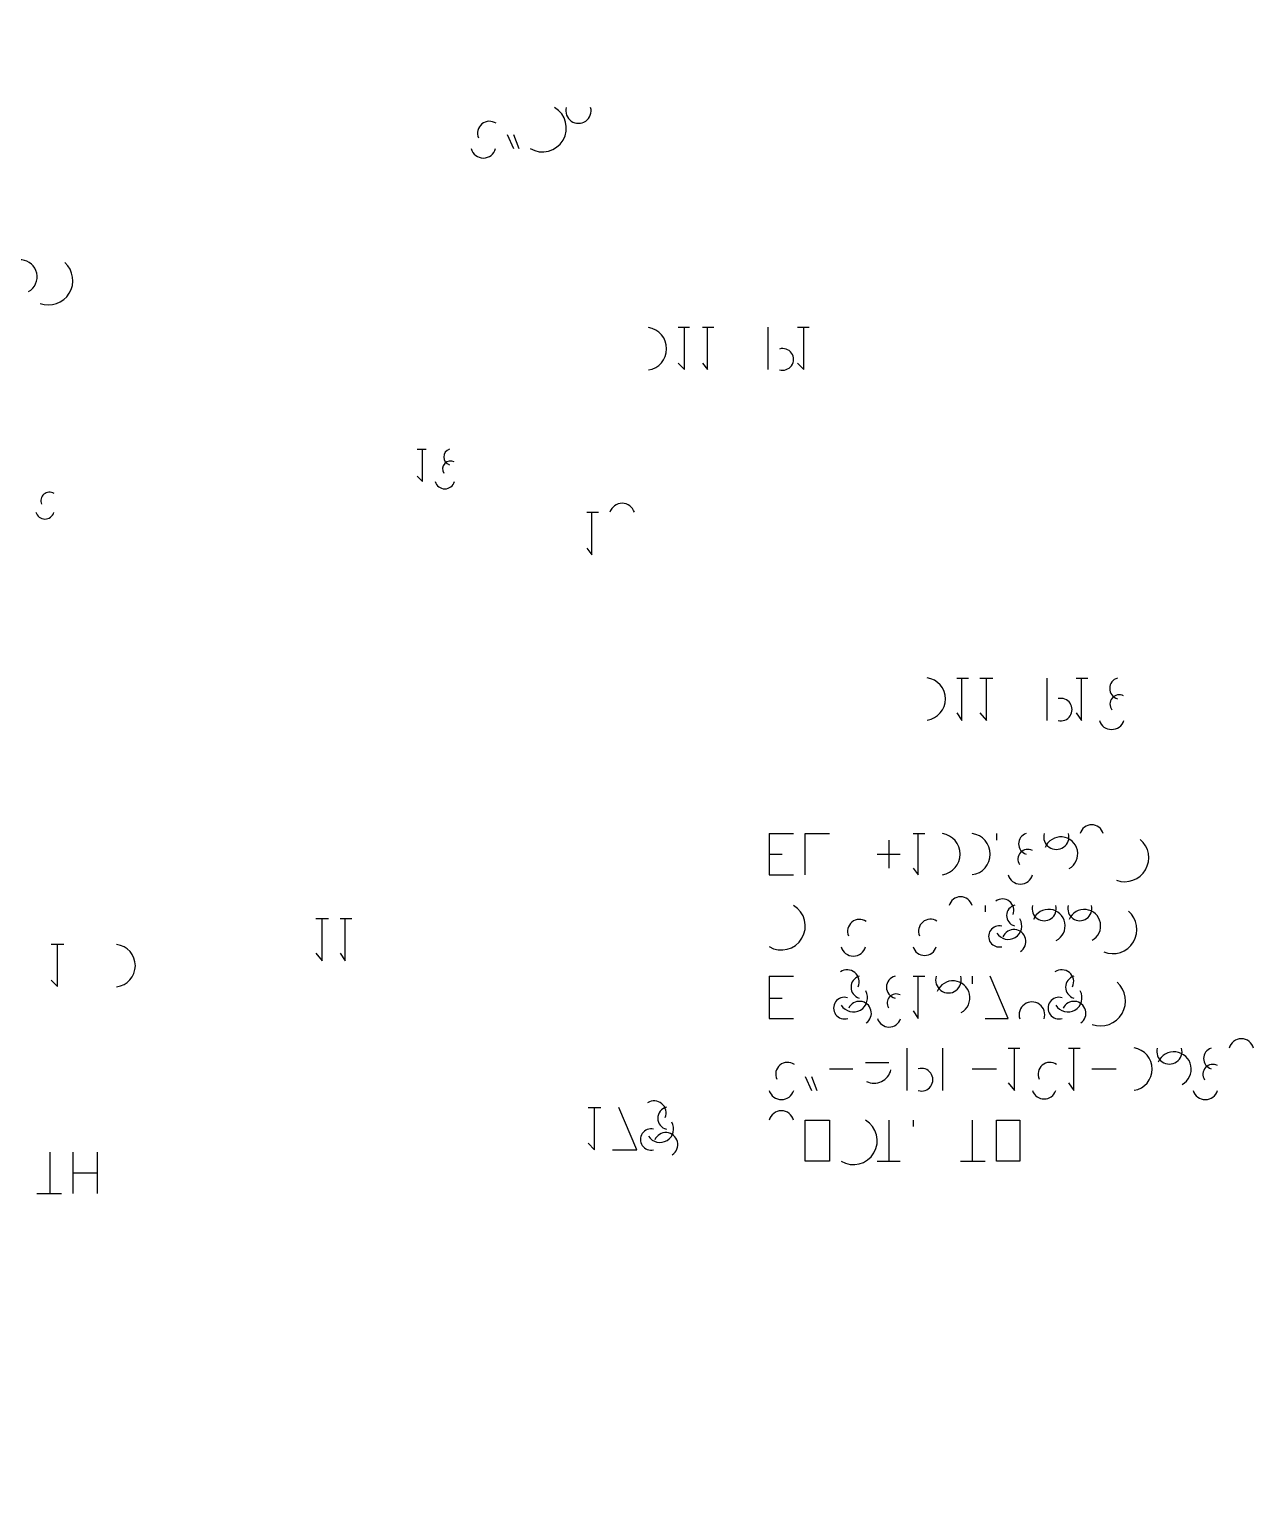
# Model space of a CAD drawing. Header units: millimetres. Extents: x 6 to 1147, y -20 to 811.
# Drawn here: x 644.3 to 758.7, y 588.2 to 725.8 of the extents above; entities that cross this region are included whole.
import ezdxf

# ---------------------------------------------------------------- set-up
doc = ezdxf.new("R2010")
doc.units = ezdxf.units.MM
for name, color, linetype in [('ARCS', 4, 'Continuous'), ('CURVES', 6, 'Continuous'), ('LINES', 7, 'Continuous'), ('RECTANGLES', 3, 'Continuous')]:
    doc.layers.add(name, color=color, linetype=linetype)

msp = doc.modelspace()

# ---------------------------------------------------------------- linework, layer by layer
at = {"layer": 'ARCS'}
for centre, radius, start, end in [((544.81, 589.24), 136.52, 150.049, 150.049), ((677.29, 697.84), 20.16, 110.8355, 110.8355), ((692.26, 716.56), 2.23, 239.3003, 59.3003), ((695.62, 718.18), 1.18, 165.2564, 14.7436), ((687.31, 716.08), 1.11, 55.8403, 203.3852), ((686.74, 714.94), 1.18, 194.7436, 345.2564), ((712.75, 698.86), 13.35, 180.2575, 180.2575), ((600.82, 647.14), 59.31, 150.3486, 150.3486), ((712.75, 692.62), 13.41, 0.2564, 0.2564), ((643.48, 702.67), 1.58, 299.1676, 158.0089), ((656.95, 692.65), 11.75, 58.7854, 58.7854), ((706.06, 698.74), 6.66, 179.4838, 179.4838), ((646.12, 702.31), 2.27, 249.5277, 47.8341), ((699.31, 695.68), 3.12, 90.5509, 90.5509), ((719.41, 692.74), 6.63, 359.4815, 359.4815), ((726.13, 695.8), 3.12, 270.5509, 270.5509), ((673.78, 688.36), 10.12, 110.4765, 110.4765), ((691.21, 683.65), 14.67, 123.6576, 123.6576), ((701.86, 695.95), 2, 278.4889, 81.2538), ((726.07, 697.27), 1.41, 268.7811, 268.7811), ((714.7, 694.96), 1.01, 252.646, 107.354), ((699.37, 694.24), 1.44, 88.8065, 88.8065), ((660.07, 687.7), 5.86, 58.1811, 58.1811), ((683.8, 685.84), 0.759, 108.4349, 251.5651), ((699.16, 681.58), 5.04, 180.6821, 180.6821), ((661.93, 683.89), 1.7, 226.4321, 226.4321), ((662.05, 684.01), 1.71, 232.125, 232.125), ((661.27, 684.43), 0.85, 222.1376, 222.1376), ((662.11, 684.01), 1.67, 233.7462, 233.7462), ((661.39, 684.61), 0.891, 225, 225), ((662.23, 684.07), 1.66, 238.3245, 238.3245), ((661.33, 685.39), 0.711, 332.354, 332.354), ((661.54, 684.61), 0.83, 229.3987, 229.3987), ((662.35, 684.01), 1.57, 63.9246, 63.9246), ((662.44, 684.13), 1.64, 68.587, 68.587), ((662.44, 684.13), 1.64, 68.587, 68.587), ((662.53, 684.22), 1.7, 72.5252, 72.5252), ((661.72, 684.7), 0.816, 233.9726, 233.9726), ((676.39, 680.71), 5.04, 120.3791, 120.3791), ((683.68, 684.73), 0.747, 62.4472, 213.0239), ((662.77, 683.38), 0.767, 59.4208, 59.4208), ((662.86, 683.5), 0.836, 68.9625, 68.9625), ((662.83, 683.44), 0.792, 65.3764, 65.3764), ((662.83, 683.44), 0.792, 65.3764, 65.3764), ((687.28, 677.47), 7.31, 122.7776, 122.7776), ((696.61, 681.46), 2.49, 178.6196, 178.6196), ((646.21, 681.76), 0.801, 56.9761, 203.9625), ((650.62, 679.24), 3.3, 60.6422, 60.6422), ((655.75, 678.79), 4.07, 153.2459, 153.2459), ((661.03, 681.67), 0.755, 186.8428, 186.8428), ((662.32, 681.85), 0.658, 204.2277, 204.2277), ((663.58, 681.85), 0.713, 202.249, 202.249), ((664.93, 681.67), 0.726, 218.2902, 218.2902), ((670.3, 678.82), 4.14, 214.3803, 214.3803), ((670.51, 680.59), 1.68, 281.3099, 281.3099), ((670.51, 680.59), 1.68, 281.3099, 281.3099), ((670.81, 680.56), 1.71, 113.8602, 113.8602), ((670.9, 680.56), 1.74, 116.5651, 116.5651), ((670.54, 681.49), 0.872, 273.9452, 273.9452), ((670.54, 681.49), 0.872, 273.9452, 273.9452), ((671.2, 682.09), 0.524, 23.6294, 23.6294), ((683.14, 683.8), 0.931, 194.9314, 345.0686), ((659.86, 681.19), 0.661, 177.3974, 177.3974), ((666.16, 681.19), 0.745, 229.8991, 229.8991), ((668.29, 679.33), 2.03, 201.6444, 201.6444), ((670.57, 680.53), 1.64, 283.7816, 283.7816), ((670.69, 680.53), 1.67, 287.7839, 287.7839), ((670.99, 680.47), 1.71, 120.6186, 120.6186), ((670.99, 680.47), 1.71, 120.6186, 120.6186), ((670.69, 681.34), 0.794, 280.8855, 280.8855), ((670.81, 681.34), 0.794, 280.8855, 280.8855), ((675.19, 678.52), 2.49, 119.6591, 119.6591), ((694.06, 678.4), 3.12, 91.1017, 91.1017), ((699.7, 680.32), 1.2, 17.5256, 162.4744), ((704.26, 678.52), 3.12, 271.1017, 271.1017), ((704.14, 679.99), 1.41, 267.5634, 267.5634), ((645.79, 680.92), 0.874, 195.4222, 343.4956), ((663.07, 662.23), 17.4, 333.4791, 333.4791), ((651.58, 677.8), 1.7, 57.9946, 57.9946), ((663.07, 668.2), 12.24, 90.1404, 90.1404), ((670.54, 679.72), 0.892, 109.6538, 109.6538), ((670.6, 679.72), 0.914, 113.1986, 113.1986), ((670.66, 679.69), 0.912, 117.4076, 117.4076), ((670.63, 679.66), 0.872, 116.5651, 116.5651), ((699.22, 675.34), 5.1, 0.674, 0.674), ((738.73, 666.37), 13.41, 180.1282, 180.1282), ((652.03, 676.63), 1.59, 86.7603, 86.7603), ((652.03, 676.69), 1.47, 273.5035, 273.5035), ((651.37, 677.35), 0.815, 263.6598, 263.6598), ((651.73, 677.47), 0.934, 264.4725, 264.4725), ((652.09, 677.35), 1.23, 355.8151, 355.8151), ((652.45, 676.81), 1.41, 93.6522, 93.6522), ((651.85, 677.38), 0.785, 263.4181, 263.4181), ((652.03, 677.71), 0.815, 353.6598, 353.6598), ((652.81, 676.81), 1.41, 93.6522, 93.6522), ((652.09, 678.01), 0.631, 357.2737, 357.2737), ((652.63, 678.04), 0.731, 340.821, 340.821), ((652.84, 677.68), 0.874, 344.0546, 344.0546), ((652.54, 678.25), 0.56, 344.4759, 344.4759), ((654.25, 677.26), 2.08, 142.6333, 142.6333), ((673.51, 676.6), 1.56, 91.1017, 91.1017), ((672.85, 677.35), 0.815, 263.6598, 263.6598), ((673.09, 677.47), 0.934, 264.4725, 264.4725), ((673.63, 676.69), 1.47, 273.5035, 273.5035), ((673.57, 677.35), 1.11, 355.3645, 355.3645), ((673.96, 676.81), 1.42, 94.8645, 94.8645), ((673.51, 677.71), 0.934, 354.4725, 354.4725), ((673.45, 677.38), 0.785, 263.4181, 263.4181), ((674.17, 676.81), 1.41, 93.6522, 93.6522), ((673.51, 678.01), 0.571, 356.9872, 356.9872), ((675.85, 676.81), 2.52, 200.1576, 200.1576), ((674.11, 678.04), 0.731, 340.821, 340.821), ((673.93, 678.25), 0.532, 343.6105, 343.6105), ((674.26, 677.68), 0.816, 342.8973, 342.8973), ((691.81, 674.53), 4.69, 120.3355, 120.3355), ((694.18, 676.96), 1.44, 87.6141, 87.6141), ((650.77, 676.93), 0.518, 259.992, 259.992), ((650.95, 676.51), 0.577, 278.9726, 278.9726), ((651.55, 676.63), 1.17, 274.3987, 274.3987), ((651.31, 676.51), 0.934, 275.5275, 275.5275), ((651.13, 677.11), 0.696, 262.5686, 262.5686), ((651.91, 676.63), 1.41, 273.6522, 273.6522), ((651.55, 675.85), 0.875, 174.0939, 174.0939), ((652.33, 676.03), 1.29, 183.9909, 183.9909), ((652.45, 675.67), 1.05, 184.8991, 184.8991), ((652.63, 675.97), 0.934, 84.4725, 84.4725), ((652.96, 676.84), 1.21, 95.7106, 95.7106), ((652.99, 675.97), 0.934, 84.4725, 84.4725), ((653.2, 676.12), 0.849, 81.8699, 81.8699), ((653.41, 676.72), 0.964, 95.3558, 95.3558), ((653.59, 676.12), 0.726, 82.875, 82.875), ((653.53, 676.72), 0.607, 98.5308, 98.5308), ((672.67, 676.51), 0.934, 275.5275, 275.5275), ((672.49, 677.11), 0.696, 262.5686, 262.5686), ((672.37, 676.93), 0.518, 259.992, 259.992), ((673.27, 676.63), 1.41, 273.6522, 273.6522), ((673.03, 676.63), 1.17, 274.3987, 274.3987), ((672.55, 676.51), 0.577, 278.9726, 278.9726), ((673.15, 675.85), 0.875, 174.0939, 174.0939), ((673.93, 676.03), 1.29, 183.9909, 183.9909), ((673.81, 675.67), 1.05, 184.8991, 184.8991), ((673.57, 676.66), 0.785, 96.5819, 96.5819), ((675.85, 674.08), 2.91, 41.2414, 41.2414), ((674.2, 675.97), 0.938, 82.6476, 82.6476), ((674.53, 676.84), 1.2, 94.2892, 94.2892), ((674.35, 675.97), 0.934, 84.4725, 84.4725), ((674.83, 676.96), 1.02, 193.627, 193.627), ((674.77, 676.72), 0.964, 95.3558, 95.3558), ((674.71, 676.12), 0.845, 83.8845, 83.8845), ((674.95, 676.12), 0.726, 82.875, 82.875), ((675.13, 676.72), 0.607, 98.5308, 98.5308), ((679.21, 673.54), 3.18, 91.6211, 91.6211), ((678.31, 675.58), 1.5, 273.4336, 273.4336), ((678.13, 676.69), 1.11, 265.3645, 265.3645), ((678.67, 677.02), 0.616, 43.0251, 43.0251), ((681.58, 676.18), 1.19, 49.0856, 49.0856), ((681.61, 676.36), 1.06, 244.8852, 244.8852), ((681.16, 676.75), 0.576, 231.3402, 231.3402), ((681.16, 676.57), 0.503, 197.354, 197.354), ((681.67, 676.51), 0.942, 217.2348, 217.2348), ((681.64, 676.15), 0.853, 10.1247, 10.1247), ((681.61, 676.45), 0.696, 172.5686, 172.5686), ((681.61, 676.54), 0.547, 99.4623, 99.4623), ((711.1, 663.22), 14.22, 180.2418, 180.2418), ((701.68, 675.46), 2.4, 358.5679, 358.5679), ((651.79, 675.49), 0.755, 173.1572, 173.1572), ((651.88, 675.37), 0.607, 171.4692, 171.4692), ((652.3, 675.85), 0.83, 77.4712, 77.4712), ((652.36, 675.55), 0.726, 187.125, 187.125), ((673.15, 675.49), 0.755, 173.1572, 173.1572), ((673.36, 675.37), 0.607, 171.4692, 171.4692), ((673.72, 675.82), 0.789, 81.2538, 81.2538), ((673.87, 675.55), 0.755, 186.8428, 186.8428), ((681.01, 672.34), 3.66, 91.4086, 91.4086), ((682.15, 671.86), 3.66, 271.4086, 271.4086), ((681.31, 675.97), 0.552, 225, 225), ((681.79, 675.91), 0.636, 81.8699, 81.8699), ((689.77, 667.3), 8.48, 48.0128, 48.0128), ((682.12, 675.88), 0.6, 36.8699, 36.8699), ((670.78, 666.19), 8.68, 333.0807, 333.0807), ((677.11, 673.27), 1.46, 36.6341, 36.6341), ((678.31, 672.43), 1.65, 273.1221, 273.1221), ((678.13, 673.24), 0.845, 263.8845, 263.8845), ((681.97, 673.66), 1.62, 266.8202, 266.8202), ((683.86, 672.88), 1.69, 292.9321, 292.9321), ((683.98, 672.82), 1.69, 297.4744, 297.4744), ((683.98, 672.82), 1.69, 297.4744, 297.4744), ((684.1, 672.76), 1.7, 302.0054, 302.0054), ((684.16, 672.67), 1.64, 131.2847, 131.2847), ((684.16, 672.61), 1.59, 132.7094, 132.7094), ((684.25, 672.61), 1.65, 135, 135), ((684.34, 672.58), 1.7, 137.8624, 137.8624), ((684.01, 673), 1.08, 265.2364, 265.2364), ((684.1, 673.72), 0.892, 289.6538, 289.6538), ((684.28, 673.57), 0.832, 295.641, 295.641), ((684.28, 673.57), 0.832, 295.641, 295.641), ((684.4, 673.54), 0.859, 294.7751, 294.7751), ((684.97, 674.11), 0.642, 37.4054, 37.4054), ((690.7, 672.43), 2.36, 118.8427, 118.8427), ((691.09, 673.39), 0.642, 37.4054, 37.4054), ((679.39, 671.62), 1.98, 87.3974, 87.3974), ((683.71, 671.98), 0.834, 127.6942, 127.6942), ((683.71, 671.95), 0.811, 128.991, 128.991), ((683.74, 671.95), 0.83, 130.6013, 130.6013), ((683.8, 671.95), 0.87, 133.6028, 133.6028), ((684.19, 671.92), 1.2, 274.2892, 274.2892), ((689.77, 667.63), 5.52, 185.9275, 185.9275), ((690.13, 672.07), 1.77, 290.8978, 290.8978), ((690.19, 671.95), 1.68, 294.2744, 294.2744), ((690.19, 671.95), 1.68, 294.2744, 294.2744), ((690.31, 671.89), 1.68, 298.8557, 298.8557), ((690.4, 671.83), 1.66, 125.4171, 125.4171), ((690.4, 671.83), 1.66, 125.4171, 125.4171), ((690.49, 671.83), 1.71, 127.875, 127.875), ((690.58, 671.74), 1.7, 132.1376, 132.1376), ((690.31, 672.91), 0.837, 284.5345, 284.5345), ((690.46, 672.79), 0.864, 290.3231, 290.3231), ((690.46, 672.79), 0.864, 290.3231, 290.3231), ((690.58, 672.64), 0.78, 292.6199, 292.6199), ((732.01, 666.31), 6.69, 179.7431, 179.7431), ((738.79, 660.1), 13.41, 0.2564, 0.2564), ((667.45, 643.45), 28.5, 300.6949, 300.6949), ((676.84, 669.67), 1.71, 348.887, 348.887), ((681.19, 670.48), 1.68, 86.9335, 86.9335), ((690.01, 671.08), 0.849, 122.0054, 122.0054), ((690.01, 671.08), 0.849, 122.0054, 122.0054), ((690.04, 671.08), 0.865, 123.6901, 123.6901), ((690.1, 671.05), 0.876, 128.047, 128.047), ((674.59, 655.78), 14.24, 300.2391, 300.2391), ((676.96, 669.46), 1.65, 340.9065, 340.9065), ((676.96, 669.55), 1.62, 343.9092, 343.9092), ((677.11, 669.07), 1.77, 146.0409, 146.0409), ((677.05, 669.37), 1.6, 336.8014, 336.8014), ((677.17, 669.13), 1.69, 146.5922, 146.5922), ((677.17, 669.13), 1.69, 146.5922, 146.5922), ((677.17, 669.25), 1.63, 150.124, 150.124), ((677.65, 669.91), 0.895, 346.4296, 346.4296), ((677.74, 669.82), 0.836, 338.9625, 338.9625), ((677.74, 669.85), 0.825, 340.9065, 340.9065), ((677.77, 669.76), 0.832, 334.359, 334.359), ((678.49, 670.48), 0.51, 208.0725, 208.0725), ((678.85, 670.42), 0.616, 223.0251, 223.0251), ((684.19, 669.37), 1.35, 273.8141, 273.8141), ((684.01, 670), 0.726, 262.875, 262.875), ((686.8, 667.69), 2.88, 182.9815, 182.9815), ((689.74, 666.52), 4.44, 270.7742, 270.7742), ((689.62, 668.74), 2.22, 268.4518, 268.4518), ((703.99, 663.1), 7.11, 179.5165, 179.5165), ((635.77, 657.61), 11.73, 180.1465, 180.1465), ((675.52, 668.65), 0.674, 249.1455, 249.1455), ((676.45, 668.5), 0.876, 141.953, 141.953), ((676.48, 668.59), 0.882, 144.6888, 144.6888), ((676.48, 668.59), 0.882, 144.6888, 144.6888), ((676.48, 668.77), 0.849, 147.9946, 147.9946), ((681.67, 668.29), 0.726, 38.2902, 38.2902), ((692.38, 664.75), 3.88, 45.9392, 45.9392), ((663.13, 662.08), 6.12, 89.7191, 89.7191), ((680.83, 666.67), 1.74, 312.2073, 312.2073), ((680.92, 666.67), 1.68, 309.9364, 309.9364), ((681.01, 666.67), 1.63, 307.5041, 307.5041), ((681.16, 666.43), 1.75, 114.3625, 114.3625), ((681.1, 666.55), 1.66, 117.951, 117.951), ((681.1, 666.58), 1.65, 303.1113, 303.1113), ((681.28, 666.4), 1.67, 111.0375, 111.0375), ((681.28, 666.4), 1.67, 111.0375, 111.0375), ((681.25, 667.36), 0.882, 305.3112, 305.3112), ((681.31, 667.39), 0.824, 303.1113, 303.1113), ((681.4, 667.33), 0.832, 295.641, 295.641), ((681.37, 667.39), 0.793, 299.4759, 299.4759), ((695.35, 664.36), 2.88, 271.7899, 271.7899), ((679.42, 656.56), 10.08, 90.341, 90.341), ((680.8, 665.74), 0.859, 114.7751, 114.7751), ((680.95, 665.62), 0.825, 109.0935, 109.0935), ((681.07, 665.62), 0.825, 109.0935, 109.0935), ((681.07, 665.62), 0.825, 109.0935, 109.0935), ((704.77, 652.57), 13.13, 233.7321, 233.7321), ((695.17, 665.74), 1.14, 265.486, 265.486), ((725.35, 663.16), 3.12, 90.5509, 90.5509), ((745.45, 660.22), 6.63, 359.4815, 359.4815), ((752.17, 663.28), 3.12, 270.5509, 270.5509), ((752.11, 664.81), 1.47, 268.8309, 268.8309), ((684.07, 654.34), 10.5, 90.1637, 90.1637), ((680.29, 665.14), 0.541, 213.6901, 213.6901), ((689.62, 662.05), 2.7, 180.6366, 180.6366), ((700.81, 657.85), 6.61, 233.4944, 233.4944), ((698.56, 663.22), 1.68, 182.0454, 182.0454), ((698.65, 663.46), 1.74, 350.0494, 350.0494), ((698.59, 663.4), 1.67, 351.7241, 351.7241), ((698.59, 663.28), 1.65, 355.8404, 355.8404), ((698.59, 663.22), 1.65, 357.9174, 357.9174), ((698.65, 662.92), 1.69, 192.308, 192.308), ((698.62, 662.95), 1.65, 191.5138, 191.5138), ((698.62, 663.04), 1.64, 188.427, 188.427), ((699.4, 663.61), 0.853, 349.8753, 349.8753), ((699.4, 663.49), 0.853, 349.8753, 349.8753), ((699.43, 663.76), 0.845, 343.4956, 343.4956), ((727.9, 663.25), 2, 278.7462, 81.5111), ((746.26, 664.24), 1.01, 107.354, 252.646), ((635.83, 651.43), 11.73, 0.1465, 0.1465), ((688.27, 661.99), 1.35, 178.727, 178.727), ((697.63, 661.66), 1.63, 247.2176, 247.2176), ((697.72, 661.75), 1.58, 242.9494, 242.9494), ((697.81, 661.75), 1.63, 240.124, 240.124), ((697.81, 661.75), 1.63, 240.124, 240.124), ((697.93, 661.87), 1.58, 51.1702, 51.1702), ((697.99, 661.87), 1.62, 49.514, 49.514), ((697.24, 662.38), 0.859, 245.2249, 245.2249), ((697.27, 662.44), 0.819, 241.5571, 241.5571), ((698.05, 662.02), 1.59, 45.7639, 45.7639), ((698.11, 662.02), 1.63, 44.2559, 44.2559), ((697.33, 662.44), 0.849, 237.9946, 237.9946), ((697.33, 662.44), 0.849, 237.9946, 237.9946), ((697.72, 663.1), 0.842, 175.9144, 175.9144), ((697.75, 663.01), 0.871, 181.9749, 181.9749), ((697.78, 662.95), 0.904, 185.7106, 185.7106), ((697.75, 662.98), 0.872, 183.9452, 183.9452), ((699.4, 663.34), 0.842, 355.9144, 355.9144), ((700.27, 663.28), 0.601, 92.8624, 92.8624), ((725.41, 661.72), 1.44, 88.8065, 88.8065), ((740.68, 662.26), 1.05, 256.7595, 103.2405), ((746.14, 662.77), 0.873, 62.5924, 217.6942), ((671.11, 652.69), 9.39, 209.268, 209.268), ((698.5, 661.33), 0.785, 46.5482, 46.5482), ((698.65, 661.33), 0.85, 42.1376, 42.1376), ((698.68, 661.54), 0.807, 41.9872, 41.9872), ((698.77, 661.54), 0.83, 40.6013, 40.6013), ((696.91, 648.94), 12.3, 90.1397, 90.1397), ((698.83, 660.61), 0.607, 147.0948, 147.0948), ((745.42, 661.6), 1.2, 197.5256, 342.4744), ((667, 654.91), 4.66, 208.8754, 208.8754), ((647.53, 654.55), 3.09, 270.5563, 270.5563), ((647.47, 656.05), 1.47, 268.8309, 268.8309), ((661.57, 656.77), 1.67, 342.2161, 342.2161), ((661.66, 656.59), 1.65, 335.2976, 335.2976), ((661.66, 656.59), 1.65, 335.2976, 335.2976), ((661.69, 656.5), 1.67, 147.45, 147.45), ((661.66, 656.68), 1.62, 338.1986, 338.1986), ((661.75, 656.44), 1.66, 144.5829, 144.5829), ((661.75, 656.44), 1.66, 144.5829, 144.5829), ((661.87, 656.32), 1.64, 138.7153, 138.7153), ((662.26, 657.16), 0.859, 335.2249, 335.2249), ((662.35, 657.07), 0.824, 326.8887, 326.8887), ((662.35, 657.07), 0.824, 326.8887, 326.8887), ((662.35, 657.13), 0.793, 330.5241, 330.5241), ((664.18, 656.14), 1.61, 225, 225), ((664.27, 656.23), 1.62, 220.486, 220.486), ((664.3, 656.41), 1.6, 30.4111, 30.4111), ((664.27, 656.32), 1.56, 217.9716, 217.9716), ((664.39, 656.32), 1.66, 215.4171, 215.4171), ((663.58, 656.68), 0.816, 216.0274, 216.0274), ((664.42, 656.53), 1.65, 24.7024, 24.7024), ((664.42, 656.53), 1.65, 24.7024, 24.7024), ((663.58, 656.71), 0.799, 214.2869, 214.2869), ((663.64, 656.71), 0.849, 212.0054, 212.0054), ((664.48, 656.59), 1.68, 21.9911, 21.9911), ((641.65, 651.49), 5.79, 359.7031, 359.7031), ((660.43, 655.69), 0.577, 242.1027, 242.1027), ((661.06, 655.96), 0.816, 143.9726, 143.9726), ((661.15, 655.81), 0.85, 137.8624, 137.8624), ((661.15, 655.81), 0.85, 137.8624, 137.8624), ((661.33, 655.69), 0.806, 135, 135), ((663.55, 656.62), 0.83, 220.6013, 220.6013), ((665.05, 656.14), 0.808, 21.8014, 21.8014), ((665.17, 656.26), 0.808, 21.8014, 21.8014), ((665.17, 656.26), 0.808, 21.8014, 21.8014), ((665.32, 656.41), 0.866, 14.0362, 14.0362), ((665.71, 655.63), 0.642, 127.4054, 127.4054), ((679.54, 651.52), 5.04, 89.3179, 89.3179), ((663.73, 645.49), 10.14, 314.5205, 314.5205), ((667.21, 649.18), 5.07, 313.8015, 313.8015), ((669.4, 651.82), 1.7, 327.9946, 327.9946), ((669.49, 651.73), 1.67, 323.7462, 323.7462), ((684.13, 649.09), 5.25, 89.6726, 89.6726), ((669.58, 651.61), 1.68, 318.6215, 318.6215), ((669.61, 651.61), 1.65, 135, 135), ((669.67, 651.49), 1.7, 130.7108, 130.7108), ((669.67, 651.61), 1.61, 316.5074, 316.5074), ((669.79, 651.49), 1.63, 127.5041, 127.5041), ((669.88, 651.37), 1.64, 120.7841, 120.7841), ((670.03, 652.33), 0.858, 323.5308, 323.5308), ((670.09, 652.3), 0.83, 319.3987, 319.3987), ((670.12, 652.24), 0.849, 315, 315), ((670.18, 652.24), 0.807, 311.9872, 311.9872), ((668.59, 650.44), 0.7, 223.2643, 223.2643), ((669.1, 650.95), 0.83, 130.6013, 130.6013), ((669.25, 650.77), 0.824, 123.1113, 123.1113), ((669.37, 650.77), 0.824, 123.1113, 123.1113), ((669.55, 650.65), 0.793, 119.4759, 119.4759), ((677.83, 648.91), 1.68, 208.8557, 208.8557), ((677.95, 649.09), 1.66, 39.144, 39.144), ((677.95, 649), 1.61, 36.6561, 36.6561), ((678.04, 649.18), 1.66, 43.5312, 43.5312), ((729.34, 648.76), 1.94, 278.8807, 81.1193), ((732.16, 648.76), 1.93, 277.125, 82.875), ((737.74, 649.72), 1.01, 107.354, 252.646), ((740.26, 650.38), 1.18, 165.2564, 14.7436), ((743.56, 650.38), 1.12, 15.5241, 164.4759), ((676.48, 649.69), 0.624, 305.2176, 305.2176), ((677.71, 648.73), 1.71, 201.6148, 201.6148), ((676.9, 648.91), 0.808, 195.0685, 195.0685), ((677.02, 649.18), 0.836, 201.0375, 201.0375), ((677.02, 649.06), 0.836, 201.0375, 201.0375), ((677.83, 648.79), 1.62, 205.1448, 205.1448), ((677.02, 648.91), 0.808, 195.0685, 195.0685), ((677.83, 648.73), 1.6, 203.1986, 203.1986), ((677.89, 648.91), 1.61, 32.7995, 32.7995), ((678.64, 648.55), 0.819, 28.4429, 28.4429), ((678.67, 648.64), 0.841, 34.8245, 34.8245), ((678.7, 648.7), 0.853, 39.2894, 39.2894), ((678.67, 648.61), 0.824, 33.1113, 33.1113), ((681.46, 647.02), 2.39, 208.4956, 208.4956), ((737.59, 648.28), 0.922, 61.8214, 212.6192), ((740.68, 648.79), 1.58, 299.1676, 158.0089), ((746.65, 648.43), 2.24, 250.2011, 49.6669), ((680.35, 647.5), 1.23, 205.9423, 205.9423), ((680.59, 647.05), 0.979, 220.0303, 220.0303), ((680.59, 647.05), 0.979, 220.0303, 220.0303), ((680.68, 647.05), 1.05, 216.8699, 216.8699), ((680.68, 647.05), 1.05, 216.8699, 216.8699), ((680.68, 647.02), 0.999, 32.7352, 32.7352), ((680.74, 647.14), 0.993, 25.0169, 25.0169), ((680.74, 647.14), 0.993, 25.0169, 25.0169), ((680.74, 647.26), 0.949, 18.4349, 18.4349), ((690.34, 641.74), 7.39, 209.6872, 209.6872), ((696.97, 642.79), 6.15, 89.7205, 89.7205), ((679.81, 643.69), 3.54, 301.1303, 301.1303), ((680.47, 645.46), 1.72, 312.8789, 312.8789), ((680.59, 645.28), 1.76, 297.4397, 297.4397), ((680.56, 645.49), 1.64, 311.2847, 311.2847), ((680.65, 645.37), 1.67, 306.2538, 306.2538), ((680.65, 645.46), 1.6, 308.1572, 308.1572), ((680.74, 645.31), 1.66, 117.951, 117.951), ((680.8, 645.25), 1.69, 115.2011, 115.2011), ((680.8, 645.25), 1.69, 115.2011, 115.2011), ((680.92, 645.25), 1.64, 111.413, 111.413), ((680.89, 646.15), 0.858, 306.4692, 306.4692), ((680.95, 646.18), 0.799, 304.2869, 304.2869), ((681.01, 646.12), 0.819, 298.4429, 298.4429), ((681.01, 646.15), 0.793, 299.4759, 299.4759), ((681.25, 647.02), 0.541, 19.44, 19.44), ((681.25, 647.02), 0.541, 19.44, 19.44), ((681.25, 647.2), 0.524, 13.2405, 13.2405), ((682.72, 646.27), 0.983, 31.2637, 31.2637), ((682.72, 646.3), 0.939, 206.5651, 206.5651), ((682.72, 646.3), 0.939, 206.5651, 206.5651), ((682.81, 646.39), 0.979, 40.0303, 40.0303), ((682.81, 646.39), 0.979, 40.0303, 40.0303), ((682.81, 646.39), 0.979, 40.0303, 40.0303), ((682.72, 646.18), 0.892, 199.6538, 199.6538), ((682.72, 646.18), 0.892, 199.6538, 199.6538), ((687.13, 643.48), 3.68, 209.2814, 209.2814), ((736.9, 647.14), 1.18, 194.7436, 345.2564), ((680.44, 644.56), 0.805, 116.5651, 116.5651), ((680.59, 644.41), 0.854, 108.4349, 108.4349), ((680.59, 644.41), 0.854, 108.4349, 108.4349), ((680.71, 644.41), 0.854, 108.4349, 108.4349), ((685.27, 644.23), 1.7, 223.5679, 223.5679), ((685.18, 644.26), 1.61, 225, 225), ((685.27, 644.35), 1.62, 220.486, 220.486), ((685.36, 644.47), 1.68, 31.139, 31.139), ((685.42, 644.53), 1.7, 28.369, 28.369), ((685.39, 644.41), 1.67, 216.2538, 216.2538), ((684.55, 644.74), 0.83, 220.6013, 220.6013), ((684.58, 644.74), 0.853, 219.2894, 219.2894), ((684.58, 644.8), 0.816, 216.0274, 216.0274), ((685.42, 644.65), 1.65, 24.7024, 24.7024), ((684.64, 644.83), 0.849, 212.0054, 212.0054), ((685.48, 644.71), 1.68, 21.9911, 21.9911), ((686.17, 644.38), 0.808, 21.8014, 21.8014), ((686.32, 644.53), 0.866, 14.0362, 14.0362), ((679.93, 643.93), 0.525, 210.9638, 210.9638), ((686.14, 644.11), 0.872, 26.5651, 26.5651), ((686.17, 644.26), 0.808, 21.8014, 21.8014), ((686.71, 643.72), 0.618, 129.0939, 129.0939), ((714.58, 642.04), 2.23, 239.3003, 59.3003), ((731.32, 643.66), 1.12, 15.5241, 164.4759), ((735.22, 643.51), 1.07, 338.459, 125.7539), ((736.6, 643.03), 0.99, 103.627, 255.5297), ((739.12, 643.66), 1.12, 164.4759, 15.5241), ((742.45, 643.66), 1.12, 164.0546, 15.124), ((721.87, 641.56), 1.11, 55.8403, 203.3852), ((728.5, 641.56), 1.12, 57.2648, 202.8337), ((735.76, 642.07), 1.27, 212.5741, 30.2564), ((739.54, 642.07), 1.54, 297.0956, 157.2176), ((742.87, 642.07), 1.53, 298.1416, 156.8014), ((745.51, 641.74), 2.27, 248.6002, 48.9647), ((692.77, 632.41), 9.71, 255.1484, 255.1484), ((691.45, 637.09), 4.88, 254.6831, 254.6831), ((690.52, 640.12), 1.68, 265.9144, 265.9144), ((690.55, 640.12), 1.7, 260.8698, 260.8698), ((690.55, 640.12), 1.7, 260.8698, 260.8698), ((690.64, 640.21), 1.63, 257.2425, 257.2425), ((690.73, 640.18), 1.7, 72.5252, 72.5252), ((690.85, 640.18), 1.74, 68.7495, 68.7495), ((690.91, 640.18), 1.76, 66.9296, 66.9296), ((691.03, 640.18), 1.81, 63.4349, 63.4349), ((690.31, 640.93), 0.883, 260.2176, 260.2176), ((690.34, 640.96), 0.859, 257.9052, 257.9052), ((690.34, 640.96), 0.859, 257.9052, 257.9052), ((690.37, 640.99), 0.837, 255.4655, 255.4655), ((734.92, 641.08), 0.99, 75.9638, 284.0362), ((736.3, 640.6), 1.12, 302.7352, 157.1663), ((652.24, 638.35), 1.99, 276.8091, 82.9835), ((691.12, 639.43), 0.832, 64.359, 64.359), ((691.24, 639.43), 0.832, 64.359, 64.359), ((691.39, 639.43), 0.875, 59.0362, 59.0362), ((691.51, 639.43), 0.875, 59.0362, 59.0362), ((693.85, 639.67), 0.525, 300.9638, 300.9638), ((694.36, 639.16), 0.914, 203.1986, 203.1986), ((695.2, 638.86), 1.74, 206.5651, 206.5651), ((694.36, 638.98), 0.892, 199.6538, 199.6538), ((694.36, 638.83), 0.866, 194.0362, 194.0362), ((695.2, 638.74), 1.69, 202.9321, 202.9321), ((695.2, 638.68), 1.67, 201.0375, 201.0375), ((695.32, 638.98), 1.7, 212.0054, 212.0054), ((695.35, 638.95), 1.72, 35.0738, 35.0738), ((695.38, 639.13), 1.72, 42.8789, 42.8789), ((694.54, 639.28), 0.859, 204.7751, 204.7751), ((695.41, 639.13), 1.7, 43.5679, 43.5679), ((695.41, 639.04), 1.64, 41.2847, 41.2847), ((721.3, 640.42), 1.18, 194.7436, 345.2564), ((727.96, 640.42), 1.12, 195.5241, 344.4759), ((691.36, 638.59), 0.601, 177.1376, 177.1376), ((696.07, 638.71), 0.858, 36.4692, 36.4692), ((696.1, 638.68), 0.816, 36.0274, 36.0274), ((696.07, 638.59), 0.793, 29.4759, 29.4759), ((696.1, 638.65), 0.799, 34.2869, 34.2869), ((720.73, 636.85), 1.11, 335.3231, 125.1342), ((722.14, 636.34), 1.06, 106.3895, 253.6105), ((725.44, 636.34), 1.05, 103.2405, 256.7595), ((730.18, 637), 1.2, 162.4744, 17.5256), ((730.6, 635.35), 1.58, 299.1676, 158.0089), ((740.77, 636.85), 1.11, 335.3231, 125.1342), ((742.18, 636.34), 1.06, 106.3895, 253.6105), ((721.3, 635.35), 1.32, 211.185, 28.9264), ((725.29, 634.87), 0.835, 62.5256, 213.1113), ((741.34, 635.35), 1.32, 211.185, 28.9264), ((744.4, 635.05), 2.32, 250.0169, 48.8879), ((720.46, 634.39), 1.01, 73.1416, 287.8787), ((721.87, 633.91), 1.11, 305.1342, 155.3231), ((737.98, 633.76), 1.2, 342.4744, 197.5256), ((740.5, 634.39), 1.01, 73.1416, 287.8787), ((741.91, 633.91), 1.11, 305.1342, 155.3231), ((724.63, 633.76), 1.14, 197.9691, 341.0754), ((757.54, 630.34), 1.18, 14.7436, 165.2564), ((747.22, 628.69), 2, 278.7462, 81.5111), ((750.82, 630.34), 1.18, 165.2564, 14.7436), ((751.24, 628.69), 1.62, 298.0725, 156.1398), ((755.02, 629.68), 1.01, 107.354, 252.646), ((715.15, 628.21), 1.11, 54.8658, 204.6769), ((723.25, 628.99), 1.61, 243.8532, 346.2637), ((727.66, 627.7), 1.06, 253.6105, 106.3895), ((739.66, 628.21), 1.11, 56.3099, 204.1022), ((754.87, 628.21), 0.917, 60.9454, 214.2157), ((714.58, 627.04), 1.2, 197.5256, 342.4744), ((739.12, 627.04), 1.14, 198.4349, 341.5651), ((754.18, 627.04), 1.2, 197.5256, 342.4744), ((702.7, 624.61), 1.11, 335.8978, 123.6901), ((704.08, 624.1), 1.05, 103.2405, 256.7595), ((714.58, 623.62), 1.18, 14.7436, 165.2564), ((702.4, 622.12), 0.99, 75.9638, 284.0362), ((703.24, 623.11), 1.27, 212.5741, 30.2564), ((721.3, 622), 2.23, 239.3003, 59.3003), ((703.78, 621.64), 1.12, 302.7352, 157.1663)]:
    msp.add_arc(centre, radius, start, end, dxfattribs=at)
at = {"layer": 'CURVES'}
for p, q in [((705.52, 694), (705.52, 697.96)), ((707.68, 694), (707.68, 697.96)), ((716.68, 694), (716.68, 697.96)), ((704.92, 694.6), (705.52, 694)), ((707.2, 694.6), (707.68, 694)), ((716.08, 694.6), (716.68, 694)), ((681.04, 683.56), (681.04, 686.56)), ((680.56, 684.04), (681.04, 683.56)), ((696.88, 676.72), (696.88, 680.68)), ((696.4, 677.32), (696.88, 676.72)), ((731.44, 661.24), (731.44, 665.2)), ((733.72, 661.24), (733.72, 665.2)), ((742.6, 661.24), (742.6, 665.2)), ((730.96, 661.96), (731.44, 661.24)), ((733.12, 661.96), (733.72, 661.24)), ((742.12, 661.96), (742.6, 661.24)), ((713.44, 650.68), (713.44, 646.84)), ((716.8, 646.84), (716.8, 650.68)), ((716.8, 650.68), (719.08, 650.68)), ((727.36, 646.84), (727.36, 650.68)), ((713.44, 646.84), (715.72, 646.84)), ((726.88, 647.44), (727.36, 646.84)), ((671.68, 638.8), (671.68, 642.76)), ((673.84, 638.8), (673.84, 642.76)), ((646.96, 636.4), (646.96, 640.36)), ((671.08, 639.52), (671.68, 638.8)), ((673.36, 639.52), (673.84, 638.8)), ((646.36, 637), (646.96, 636.4)), ((713.44, 637.36), (713.44, 633.4)), ((727.36, 633.4), (727.36, 637.36)), ((735.76, 633.4), (734.08, 637.36)), ((726.88, 634.12), (727.36, 633.4)), ((713.44, 633.4), (715.72, 633.4)), ((733.6, 633.4), (735.76, 633.4)), ((736.36, 626.68), (736.36, 630.64)), ((741.88, 626.68), (741.88, 630.64)), ((735.76, 627.4), (736.36, 626.68)), ((741.4, 627.4), (741.88, 626.68)), ((697.12, 621.16), (697.12, 625.12)), ((701.08, 621.16), (699.4, 625.12)), ((696.52, 621.76), (697.12, 621.16)), ((698.8, 621.16), (701.08, 621.16))]:
    msp.add_line(p, q, dxfattribs=at)
at = {"layer": 'LINES'}
for p, q in [((688.96, 715.96), (689.56, 714.64)), ((689.56, 715.96), (690.04, 714.64)), ((704.92, 697.96), (706, 697.96)), ((707.2, 697.96), (708.28, 697.96)), ((713.32, 697.96), (713.32, 694)), ((716.08, 697.96), (717.16, 697.96)), ((680.56, 686.56), (681.4, 686.56)), ((696.4, 680.68), (697.48, 680.68)), ((730.96, 665.2), (732.04, 665.2)), ((733.12, 665.2), (734.32, 665.2)), ((739.36, 665.2), (739.36, 661.24)), ((742.12, 665.2), (743.2, 665.2)), ((713.44, 650.68), (715.72, 650.68)), ((726.88, 650.68), (727.96, 650.68)), ((734.68, 650.68), (734.68, 650.08)), ((724.6, 650.08), (724.6, 647.44)), ((713.44, 648.76), (714.64, 648.76)), ((723.52, 648.76), (725.68, 648.76)), ((733.6, 643.96), (733.6, 643.36)), ((671.08, 642.76), (672.28, 642.76)), ((673.36, 642.76), (674.44, 642.76)), ((646.36, 640.36), (647.56, 640.36)), ((713.44, 637.36), (715.72, 637.36)), ((726.88, 637.36), (727.96, 637.36)), ((732.4, 637.36), (732.4, 636.64)), ((713.44, 635.32), (714.64, 635.32)), ((726.28, 630.64), (726.28, 626.68)), ((729.64, 630.64), (729.64, 626.68)), ((735.76, 630.64), (736.84, 630.64)), ((741.4, 630.64), (742.48, 630.64)), ((719.08, 628.72), (721.24, 628.72)), ((722.44, 629.32), (724.6, 629.32)), ((732.4, 628.72), (734.68, 628.72)), ((743.56, 628.72), (745.84, 628.72)), ((716.8, 628), (717.4, 626.68)), ((717.4, 628), (717.88, 626.68)), ((696.52, 625.12), (697.72, 625.12)), ((724.6, 623.92), (724.6, 620.08)), ((726.88, 623.92), (726.88, 623.32)), ((732.4, 623.92), (732.4, 620.08)), ((646.24, 620.92), (646.24, 617.08)), ((648.4, 620.92), (648.4, 617.08)), ((650.68, 620.92), (650.68, 617.08)), ((648.4, 619), (650.68, 619)), ((723.52, 620.08), (725.68, 620.08)), ((731.32, 620.08), (733.6, 620.08)), ((645.04, 617.08), (647.32, 617.08))]:
    msp.add_line(p, q, dxfattribs=at)
at = {"layer": 'RECTANGLES'}
for p, q in [((716.8, 623.92), (719.08, 623.92)), ((716.8, 620.08), (716.8, 623.92)), ((719.08, 623.92), (719.08, 620.08)), ((734.68, 623.92), (736.84, 623.92)), ((734.68, 620.08), (734.68, 623.92)), ((736.84, 623.92), (736.84, 620.08)), ((719.08, 620.08), (716.8, 620.08)), ((736.84, 620.08), (734.68, 620.08))]:
    msp.add_line(p, q, dxfattribs=at)

doc.saveas('drawing.dxf')
